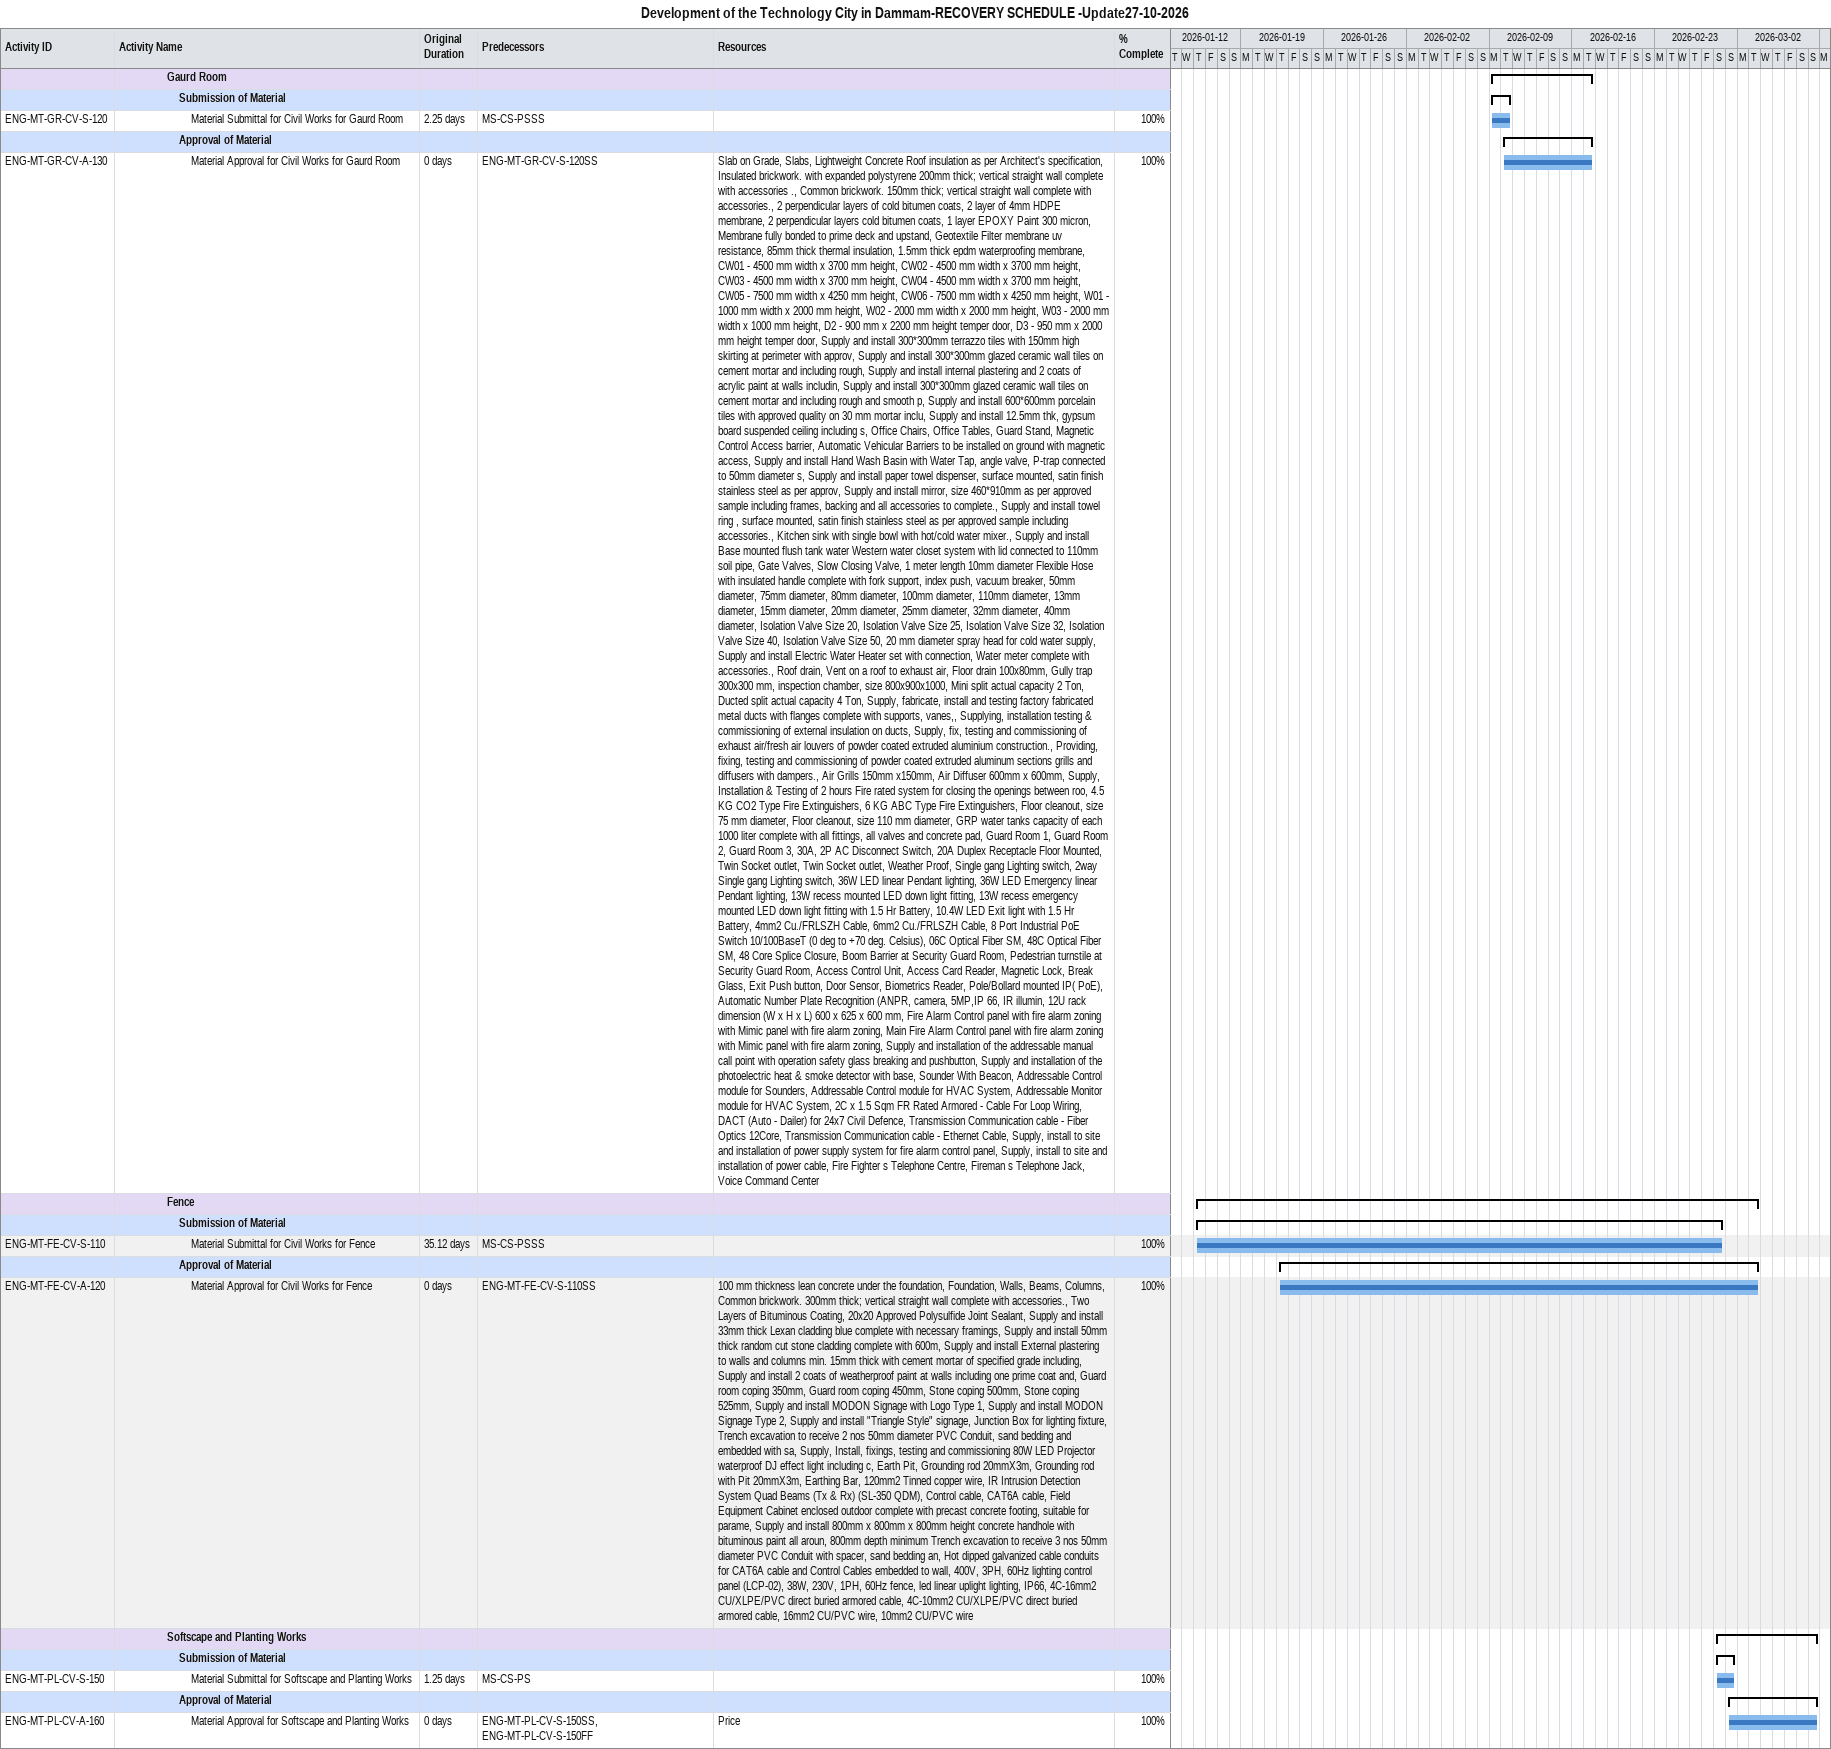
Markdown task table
Development of the Technology City in Dammam-RECOVERY SCHEDULE -Update27-10-2026

| ID | Level | Task | Original duration | Start | Finish | Predecessors | Resources | % complete |
|---|---|---|---|---|---|---|---|---|
|  | 5 | **Gaurd Room** |  | 2026-02-09 | 2026-02-17 |  |  |  |
|  | 6 | **Submission of Material** |  | 2026-02-09 | 2026-02-10 |  |  |  |
| ENG-MT-GR-CV-S-120 | 7 | Material Submittal for Civil Works for Gaurd Room | 2.25d | 2026-02-09 | 2026-02-10 | MS-CS-PSSS |  | 100 |
|  | 6 | **Approval of Material** |  | 2026-02-10 | 2026-02-17 |  |  |  |
| ENG-MT-GR-CV-A-130 | 7 | Material Approval for Civil Works for Gaurd Room | 0d | 2026-02-10 | 2026-02-17 | ENG-MT-GR-CV-S-120SS | Slab on Grade, Slabs, Lightweight Concrete Roof insulation as per Architect's specification, Insulated brickwork. with expanded polystyrene 200mm thick; vertical straight wall complete with accessories ., Common brickwork. 150mm thick; vertical straight wall complete with accessories., 2 perpendicular layers of cold bitumen coats, 2 layer of 4mm HDPE membrane, 2 perpendicular layers cold bitumen coats, 1 layer EPOXY Paint 300 micron, Membrane fully bonded to prime deck and upstand, Geotextile Filter membrane uv resistance, 85mm thick thermal insulation, 1.5mm thick epdm waterproofing membrane, CW01 - 4500 mm width x 3700 mm height, CW02 - 4500 mm width x 3700 mm height, CW03 - 4500 mm width x 3700 mm height, CW04 - 4500 mm width x 3700 mm height, CW05 - 7500 mm width x 4250 mm height, CW06 - 7500 mm width x 4250 mm height, W01 - 1000 mm width x 2000 mm height, W02 - 2000 mm width x 2000 mm height, W03 - 2000 mm width x 1000 mm height, D2 - 900 mm x 2200 mm height temper door, D3 - 950 mm x 2000 mm height temper door, Supply and install 300*300mm terrazzo tiles with 150mm high skirting at perimeter with approv, Supply and install 300*300mm glazed ceramic wall tiles on cement mortar and including rough, Supply and install internal plastering and 2 coats of acrylic paint at walls includin, Supply and install 300*300mm glazed ceramic wall tiles on cement mortar and including rough and smooth p, Supply and install 600*600mm porcelain tiles with approved quality on 30 mm mortar inclu, Supply and install 12.5mm thk, gypsum board suspended ceiling including s, Office Chairs, Office Tables, Guard Stand, Magnetic Control Access barrier, Automatic Vehicular Barriers to be installed on ground with magnetic access, Supply and install Hand Wash Basin with Water Tap, angle valve, P-trap connected to 50mm diameter s, Supply and install paper towel dispenser, surface mounted, satin finish stainless steel as per approv, Supply and install mirror, size 460*910mm as per approved sample including frames, backing and all accessories to complete., Supply and install towel ring , surface mounted, satin finish stainless steel as per approved sample including accessories., Kitchen sink with single bowl with hot/cold water mixer., Supply and install Base mounted flush tank water Western water closet system with lid connected to 110mm soil pipe, Gate Valves, Slow Closing Valve, 1 meter length 10mm diameter Flexible Hose with insulated handle complete with fork support, index push, vacuum breaker, 50mm diameter, 75mm diameter, 80mm diameter, 100mm diameter, 110mm diameter, 13mm diameter, 15mm diameter, 20mm diameter, 25mm diameter, 32mm diameter, 40mm diameter, Isolation Valve Size 20, Isolation Valve Size 25, Isolation Valve Size 32, Isolation Valve Size 40, Isolation Valve Size 50, 20 mm diameter spray head for cold water supply, Supply and install Electric Water Heater set with connection, Water meter complete with accessories., Roof drain, Vent on a roof to exhaust air, Floor drain 100x80mm, Gully trap 300x300 mm, inspection chamber, size 800x900x1000, Mini split actual capacity 2 Ton, Ducted split actual capacity 4 Ton, Supply, fabricate, install and testing factory fabricated metal ducts with flanges complete with supports, vanes,, Supplying, installation testing & commissioning of external insulation on ducts, Supply, fix, testing and commissioning of exhaust air/fresh air louvers of powder coated extruded aluminium construction., Providing, fixing, testing and commissioning of powder coated extruded aluminum sections grills and diffusers with dampers., Air Grills 150mm x150mm, Air Diffuser 600mm x 600mm, Supply, Installation & Testing of 2 hours Fire rated system for closing the openings between roo, 4.5 KG CO2 Type Fire Extinguishers, 6 KG ABC Type Fire Extinguishers, Floor cleanout, size 75 mm diameter, Floor cleanout, size 110 mm diameter, GRP water tanks capacity of each 1000 liter complete with all fittings, all valves and concrete pad, Guard Room 1, Guard Room 2, Guard Room 3, 30A, 2P AC Disconnect Switch, 20A Duplex Receptacle Floor Mounted, Twin Socket outlet, Twin Socket outlet, Weather Proof, Single gang Lighting switch, 2way Single gang Lighting switch, 36W LED linear Pendant lighting, 36W LED Emergency linear Pendant lighting, 13W recess mounted LED down light fitting, 13W recess emergency mounted LED down light fitting with 1.5 Hr Battery, 10.4W LED Exit light with 1.5 Hr Battery, 4mm2 Cu./FRLSZH Cable, 6mm2 Cu./FRLSZH Cable, 8 Port Industrial PoE Switch 10/100BaseT (0 deg to +70 deg. Celsius), 06C Optical Fiber SM, 48C Optical Fiber SM, 48 Core Splice Closure, Boom Barrier at Security Guard Room, Pedestrian turnstile at Security Guard Room, Access Control Unit, Access Card Reader, Magnetic Lock, Break Glass, Exit Push button, Door Sensor, Biometrics Reader, Pole/Bollard mounted IP( PoE), Automatic Number Plate Recognition (ANPR, camera, 5MP,IP 66, IR illumin, 12U rack dimension (W x H x L) 600 x 625 x 600 mm, Fire Alarm Control panel with fire alarm zoning with Mimic panel with fire alarm zoning, Main Fire Alarm Control panel with fire alarm zoning with Mimic panel with fire alarm zoning, Supply and installation of the addressable manual call point with operation safety glass breaking and pushbutton, Supply and installation of the photoelectric heat & smoke detector with base, Sounder With Beacon, Addressable Control module for Sounders, Addressable Control module for HVAC System, Addressable Monitor module for HVAC System, 2C x 1.5 Sqm FR Rated Armored - Cable For Loop Wiring, DACT (Auto - Dailer) for 24x7 Civil Defence, Transmission Communication cable - Fiber Optics 12Core, Transmission Communication cable - Ethernet Cable, Supply, install to site and installation of power supply system for fire alarm control panel, Supply, install to site and installation of power cable, Fire Fighter s Telephone Centre, Fireman s Telephone Jack, Voice Command Center | 100 |
|  | 5 | **Fence** |  | 2026-01-15 | 2026-03-03 |  |  |  |
|  | 6 | **Submission of Material** |  | 2026-01-15 | 2026-02-28 |  |  |  |
| ENG-MT-FE-CV-S-110 | 7 | Material Submittal for Civil Works for Fence | 35.12d | 2026-01-15 | 2026-02-28 | MS-CS-PSSS |  | 100 |
|  | 6 | **Approval of Material** |  | 2026-01-22 | 2026-03-03 |  |  |  |
| ENG-MT-FE-CV-A-120 | 7 | Material Approval for Civil Works for Fence | 0d | 2026-01-22 | 2026-03-03 | ENG-MT-FE-CV-S-110SS | 100 mm thickness lean concrete under the foundation, Foundation, Walls, Beams, Columns, Common brickwork. 300mm thick; vertical straight wall complete with accessories., Two Layers of Bituminous Coating, 20x20 Approved Polysulfide Joint Sealant, Supply and install 33mm thick Lexan cladding blue complete with necessary framings, Supply and install 50mm thick random cut stone cladding complete with 600m, Supply and install External plastering to walls and columns min. 15mm thick with cement mortar of specified grade including, Supply and install 2 coats of weatherproof paint at walls including one prime coat and, Guard room coping 350mm, Guard room coping 450mm, Stone coping 500mm, Stone coping 525mm, Supply and install MODON Signage with Logo Type 1, Supply and install MODON Signage Type 2, Supply and install "Triangle Style" signage, Junction Box for lighting fixture, Trench excavation to receive 2 nos 50mm diameter PVC Conduit, sand bedding and embedded with sa, Supply, Install, fixings, testing and commissioning 80W LED Projector waterproof DJ effect light including c, Earth Pit, Grounding rod 20mmX3m, Grounding rod with Pit 20mmX3m, Earthing Bar, 120mm2 Tinned copper wire, IR Intrusion Detection System Quad Beams (Tx & Rx) (SL-350 QDM), Control cable, CAT6A cable, Field Equipment Cabinet enclosed outdoor complete with precast concrete footing, suitable for parame, Supply and install 800mm x 800mm x 800mm height concrete handhole with bituminous paint all aroun, 800mm depth minimum Trench excavation to receive 3 nos 50mm diameter PVC Conduit with spacer, sand bedding an, Hot dipped galvanized cable conduits for CAT6A cable and Control Cables embedded to wall, 400V, 3PH, 60Hz lighting control panel (LCP-02), 38W, 230V, 1PH, 60Hz fence, led linear uplight lighting, IP66, 4C-16mm2 CU/XLPE/PVC direct buried armored cable, 4C-10mm2 CU/XLPE/PVC direct buried armored cable, 16mm2 CU/PVC wire, 10mm2 CU/PVC wire | 100 |
|  | 5 | **Softscape and Planting Works** |  | 2026-02-28 | 2026-03-08 |  |  |  |
|  | 6 | **Submission of Material** |  | 2026-02-28 | 2026-03-01 |  |  |  |
| ENG-MT-PL-CV-S-150 | 7 | Material Submittal for Softscape and Planting Works | 1.25d | 2026-02-28 | 2026-03-01 | MS-CS-PS |  | 100 |
|  | 6 | **Approval of Material** |  | 2026-03-01 | 2026-03-08 |  |  |  |
| ENG-MT-PL-CV-A-160 | 7 | Material Approval for Softscape and Planting Works | 0d | 2026-03-01 | 2026-03-08 | ENG-MT-PL-CV-S-150SS, ENG-MT-PL-CV-S-150FF | Price | 100 |
